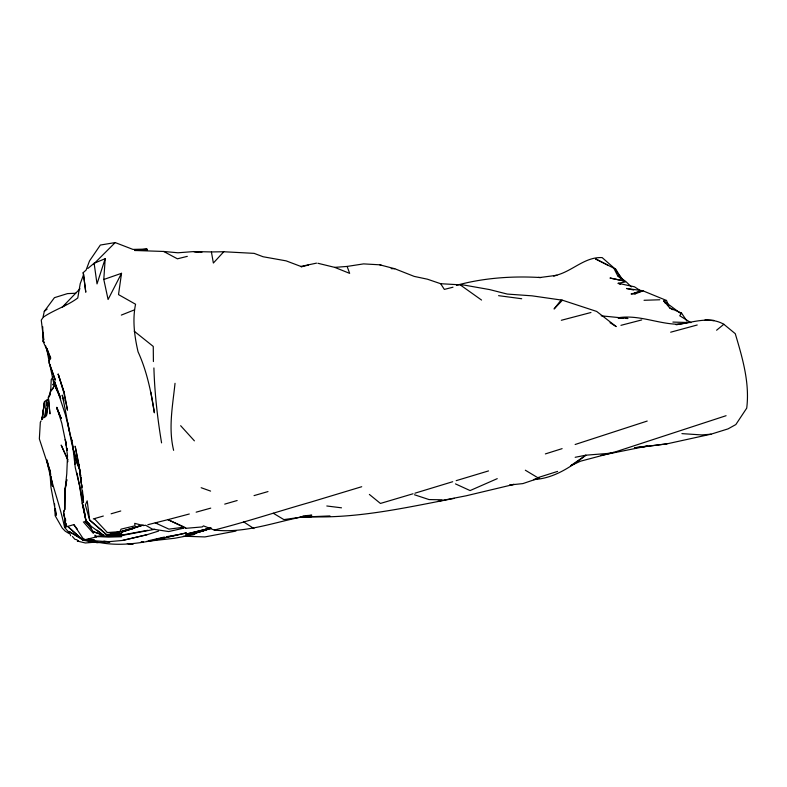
<?xml version="1.0" encoding="UTF-8"?>
<svg xmlns="http://www.w3.org/2000/svg" width="787" height="787" viewBox="0 0 787 787"><rect width="100%" height="100%" fill="white"/><g stroke="black" fill="none" stroke-linecap="round" stroke-linejoin="round"><path stroke-width="1.18" d="M65.882 523.394L66.197 526.847L63.54 512.042L64.691 509.523L64.839 491.885L66.767 473.794L67.525 455.781L65.321 439.49L66.433 445.511M64.839 491.885L64.623 509.573L63.54 512.042L66.226 526.837M150.858 392.162L154.38 412.801C151.114 391.956 146.894 371.1 138.059 351.819C134.469 336.295 132.295 319.994 135.561 304.235L118.512 294.604L121.532 273.305L103.795 279.483L108.085 299.493L121.532 273.305M49.138 362.846L55.267 379.895L49.138 362.846L49.188 360.495M53.398 379.206C54.421 383.643 54.441 388.001 50.712 391.188L51.204 379.678L53.004 376.884M46.6 459.49L49.001 468.285L39.35 438.89L40.324 422.265L41.062 420.897M103.795 279.483L105.192 258.707L94.115 263.242L87.888 268.446M43.501 417.936L44.957 416.953L46.295 401.872L47.387 399.511L44.505 401.557L42.104 419.245L44.505 401.557M175.029 383.318C172.697 405.62 168.211 428.039 173.622 450.331M48.371 399.029L46.403 416.018L47.604 407.951M44.957 416.953L46.089 408.817M46.581 405.325L46.895 403.003M47.948 405.639L48.469 402.187M44.643 401.763L41.859 419.53L43.059 416.234M65.016 490.763L66.787 479.598L64.672 491.698L64.691 509.523M50.024 393.608L48.214 397.445L49.945 413.893L48.617 398.96M75.749 293.246L67.475 293.61L54.431 297.673L44.298 311.357L42.911 317.722L41.268 320.112L43.688 340.073L43.295 332.812M50.25 392.88L50.496 391.778M49.483 395.418L50.771 389.634M105.192 258.707L97.017 283.9L94.115 263.242M139.25 250.355L147.336 250.158L146.913 249.076L132.914 249.4L115.197 242.573L100.343 245.052L89.521 260.92L86.088 270.108L83.196 272.627L83.599 274.624L80.215 283.664L77.765 297.998C67.229 305.897 54.431 309.704 43.57 316.974M50.712 391.188L51.676 389.654M608.026 265.249L595.523 258.913L615.798 269.203L621.425 278.49M50.211 394.562L48.509 397.809M562.42 300.201L561.111 300.014L554.068 308.996L562.42 300.201L596.674 311.436L616.211 326.595L610.053 322.709M51.991 389.299L53.546 387.538M106.924 534.993L89.659 520.04L85.36 504.949L87.18 500.847L89.649 520.01L106.924 534.993L119.496 531.697M308.425 265.062L301.657 266.734L286.114 260.861L263.104 256.749L254.132 253.365L223.774 251.751L213.366 263.035L211.408 251.938L193.74 251.574L177.98 252.784L163.647 251.456L134.636 250.473L146.913 249.076L144.897 249.922L147.336 250.158M52.522 384.784L54.146 383.121M80.008 288.75L62.232 307.186L66.118 304.343M93.751 264.009L115.197 242.573M716.593 330.225L723.843 324.283L735.265 333.678C742.416 357.731 749.883 382.816 746.715 408.148L735.845 424.557L728.034 428.885L711.005 434.188L666.982 443.848L634.656 447.823M44.298 311.357L47.112 309.104M570.555 465.766L585.862 455.191L607.456 453.479L614.155 452.289L726.086 415.703M668.842 306.123L666.51 300.467L643.038 290.856L631.076 293.964L635.04 293.925L643.038 290.856M680.342 313.787L681.532 313.078L686.962 321.126M570.664 465.756L580.531 461.192L614.155 452.289M497.246 478.653L470.085 490.576L455.466 483.887M121.326 315.095L134.42 309.871M211.319 528.323L185.525 535.573L210.778 527.674M647.209 421.055L575.14 444.498M110.819 534.353L121.641 533.399L108.075 535.18L134.4 528.126L121.483 532.11L141.69 525.46M121.483 532.11L141.857 525.411M143.313 524.968L121.572 531.687L139.201 525.962M562.115 448.639L545.371 453.912M557.609 471.403L537.737 477.679L525.332 470.213M67.593 526.434L73.83 524.624L82.851 538.19L85.193 539.646L97.067 542.725L122.516 540.443L146.913 534.737L158.541 531.097M211.093 528.372L195.412 533.173L205.997 529.985L196.219 532.72M414.946 493.193L452.702 481.713M121.572 531.687L134.685 527.752L127.671 529.572M361.715 486.72L310.668 502.136C278.539 511.284 246.459 521.889 214.271 530.044L203.449 525.873L202.249 526.926L186.027 528.303L167.936 519.646L147.867 524.703M456.204 480.65L488.52 470.921M413.057 493.764L380.436 503.444L369.369 494.433M93.309 518.948L103.323 516.036M111.124 513.783L120.765 510.989M224.718 504.123L237.153 500.522M254.044 495.613L268.003 491.57M214.271 530.044C248.013 533.871 279.051 520.118 311.8 515.2L306.92 515.544M456.44 285.327C483.395 277.929 512.14 275.893 539.941 277.516L555.524 275.46M196.15 512.17L210.739 508.127M697.213 324.992L670.672 332.203M561.338 320.279L590.948 312.508M620.943 325.336L641.72 319.935M46.581 459.638C51.116 482.618 59.822 504.447 64.564 527.379L64.642 527.359M164.424 537.059L148.969 540.63M121.828 531.087L125.34 530.182M189.303 514L167.936 519.646L183.381 526.631M452.997 287.206L444.34 289.409L440.661 283.713L427.439 279.198L414.178 276.394L394.71 268.711L379.708 264.806L363.564 263.891L347.116 266.429L334.741 267.373L317.859 263.261M94.952 535.14L96.496 536.911L85.193 539.646M187.306 256.355L177.409 258.815L163.647 251.456M165.152 537.462L154.282 539.872L186.44 532.897C157.489 539.38 128.104 548.303 98.237 542.273M122.516 540.443L146.913 534.737M437.474 501.388L466.14 495.8L514.118 484.359L509.868 484.92M600.737 455.427L647.465 446.032L634.843 447.685M316.512 263.133L300.693 266.488L301.657 266.734M82.989 540.069L85.36 539.567M235.933 531.068L204.915 536.921L183.43 536.222M78.572 540.777L77.283 541.033L85.37 542.981L97.529 541.948L89 541.918M104.651 535.18L107.071 534.688M108.252 535.898L121.837 535.485L154.891 529.287M119.555 535.514L147.73 530.3M575.169 457.296L585.862 455.191C570.595 467.232 553.615 478.526 533.547 479.588L539.538 477.955L522.902 483.592L510.084 484.949M620.294 284.382L618.169 283.29L626.127 281.795L631.371 286.862M676.879 324.588C692.285 322.65 709.274 315.823 723.843 324.283M676.102 324.706L687.385 322.709M454.355 498.358C404.292 507.881 353.993 519.577 302.631 516.38M166.628 536.685L175.432 535.18M666.51 300.467L663.785 300.909L665.025 302.965M556.94 275.332L553.497 275.824C571.047 272.902 583.806 256.641 602.163 257.605L615.65 269.42M298.027 517.59L283.9 519.607L273.296 513.232M640.175 447.252L666.982 443.848M711.005 434.188L701.729 434.926L681.916 433.627M146.52 541.417L174.871 538.229L194.842 534.393L192.608 534.491M329.96 515.938L300.29 517.187L311.19 516.685M298.903 517.325L311.16 516.695M644.041 300.29L659.791 299.768M618.228 317.741C638.828 314.475 658.011 323.978 678.512 324.283M94.342 518.643L107.347 532.553L119.87 531.658L121.06 529.139L134.98 525.824L134.705 523.345L143.401 525.598L145.634 525.263L152.275 529.061L168.684 531.559L183.607 528.175L181.246 527.733M134.636 250.473L136.938 250.414M211.408 251.938L223.774 251.751M107.947 534.806L121.778 534.589L110.751 534.668M108.173 535.681L117.283 535.553M303.025 516.331L308.947 516.272L302.838 516.292M141.207 542.154L143.47 542.135L141.089 542.125M119.103 535.15L121.562 535.18M119.417 535.445L121.837 535.485M442.038 499.784L429.033 499.568L414.483 494.777M391.188 268.642L394.71 268.711M618.248 318.223L623.097 318.351M625.527 318.41L627.957 318.479L601.189 315.833M672.885 322.08L689.658 322.552M440.661 283.713L463.907 285.042L489.573 289.577L507.281 294.072L532.022 295.833L561.111 300.014M107.347 532.553L114.813 532.907M127.307 543.561L133.18 544.033L128.37 543.64M201.934 252.263L193.74 251.574L198.403 252.174M538.397 277.378L540.659 277.595M83.806 540.453L93.446 541.367L82.763 539.921L69.069 531.481L70.712 535.76M84.052 540.295L93.515 541.328M94.588 541.849L97.017 542.135M326.802 505.982L341.499 507.822M498.584 295.666L521.702 298.735M94.292 539.813L88.292 539.006L96.398 540.885L109.905 541.918L103.894 541.112M157.607 523.325L155.246 522.883L168.91 529.13L184.483 527.133L186.027 528.303M624.239 280.989L609.984 278.027L625.576 281.333L617.647 275.725L614.224 268.987L623.324 280.192M633.692 290.019L626.491 288.485L642.595 290.688L634.745 292.803L635.04 293.925M618.169 283.29L634.44 286.783L640.185 290.551M77.136 539.803L74.824 539.262L72.463 536.518M379.708 264.806L381.37 265.268M85.36 516.174L82.369 503.021L85.95 521.092L93.309 531.678L103.658 535.239M201.167 487.714L210.591 491.098M93.309 531.678L103.599 535.416L97.135 530.123M334.741 267.373L349.664 273.374L347.116 266.429M679.702 312.724L663.785 300.909L669.737 307.953L681.532 313.078L679.752 315.774L690.917 322.67M96.496 536.911L94.893 536.144L108.488 536.872L121.769 536.577L97.372 536.685L102.556 535.327L99.762 533.133M669.737 307.953L672.915 309.704M69.069 531.481L81.366 538.377M69.167 533.606L65.252 531.186L62.252 528.097L55.149 515.692L54.795 508.589M243.616 521.86L253.975 528.598M460.907 285.376L481.546 300.054M103.599 535.416L91.725 526.7L86.058 521.063L82.133 503.139L79.546 485.254L82.153 499.568M42.724 326.713L42.941 341.086L44.505 342.315M90.426 525.814L84.829 521.427L91.302 528.116M134.174 331.17L153.258 346.437L153.406 361.558M87.819 522.578L85.95 521.092L90.141 526.306M89.748 524.083L86.058 521.063L83.461 506.73M617.647 275.725L621.248 278.893M180.646 425.698L194.399 440.848M83.353 521.86L93.407 533.37M64.564 527.379L68.508 531.943M73.83 524.624L77.431 529.297M86.452 520.955L90.043 525.864M60.058 396.235L53.801 383.535L49.709 364.224M67.889 459.716L61.189 445.098L67.515 459.392L67.869 461.743M42.941 341.086L50.742 358.282L47.181 349.162M61.15 418.369L56.802 407.272L61.799 423.249L66.433 445.668M58.179 374.13L64.308 392.988L58.179 374.13L63.599 391.867L67.485 410.165L64.514 394.13M45.597 345.798L49.965 359.718L47.033 348.562M63.973 400.927L62.183 395.123C67.584 418.763 70.22 443.012 78.021 466.081L74.076 450.902M69.807 433.037L71.076 437.779M71.066 437.611L72.001 441.045M71.007 437.552L71.902 440.946M47.436 461.625L49.974 471.629L49.699 469.2M82.517 490.98L83.501 502.45L78.926 464.537L75.149 446.18L80.608 475.456M76.998 473.066L79.477 485.313L75.286 467.685L72.424 443.288M46.492 347.795L49.276 362.207M67.79 422.56L69.738 432.693L65.567 415.27L54.529 381.39L60.697 398.694L53.801 383.535L53.526 379.895M71.597 439.992L73.378 449.318M67.328 450.41L66.875 448.039L67.318 450.321M80.658 475.604L78.926 465.294L81.445 481.31L80.953 477.778M81.051 477.896L81.435 480.178M161.571 442.884C157.449 418.104 154.636 393.077 153.908 367.952M50.358 472.131L50.712 474.502M51.076 476.873L52.522 486.376L49.532 469.573M83.196 272.627L85.783 292.203L83.599 274.624M81.297 483.228L78.926 464.537M55.336 508.402L56.211 515.318L50.958 487.31L49.984 472.377M65.459 518.781L65.665 521.092M64.386 515.239L65.321 527.103M82.094 484.851L82.261 487.301M54.569 503.857L54.687 506.228M74.667 458.496L74.775 464.419L74.686 458.762M206.794 529.061L185.948 534.147L206.794 529.061M713.976 320.496L704.945 320.23L713.976 320.496M82.763 539.921L67.702 526.405L82.763 539.921M61.101 418.497L57.008 408.66L61.071 418.468"/></g></svg>
